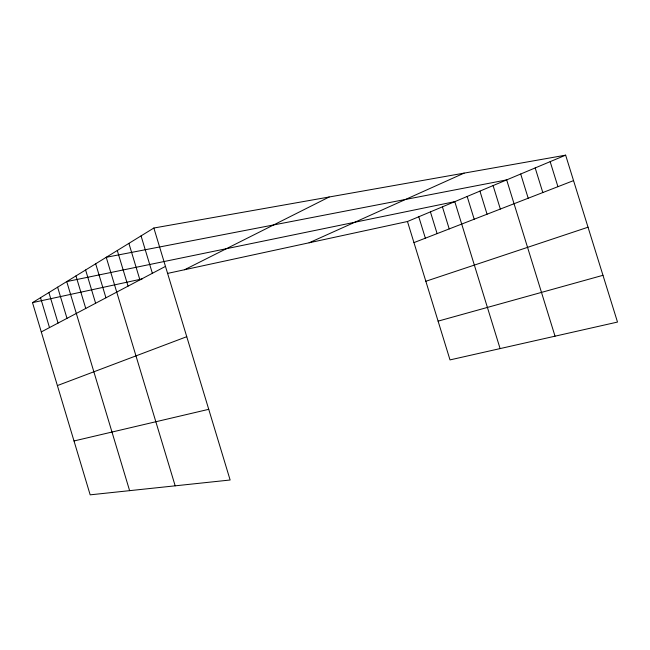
<?xml version="1.0" encoding="UTF-8"?>
<svg xmlns="http://www.w3.org/2000/svg" width="650" height="650" viewBox="0 0 650 650"><rect width="100%" height="100%" fill="white"/><g stroke="black" fill="none" stroke-linecap="round" stroke-linejoin="round"><path stroke-width="0.97" d="M153.855 228.02L230.132 480.001L90.171 494.837L32.5 302.632L153.855 228.02L565.638 155.163L617.5 322.067L450.011 359.905L407.469 221.504L565.638 155.163M41.291 331.923L165.474 266.386M184.584 269.726L329.176 196.999M309.124 242.783L464.124 173.119M413.961 242.613L573.552 180.611M57.387 385.58L186.753 336.692M425.839 281.263L588.031 227.207M438.1 321.141L602.972 275.308M74.011 440.968L208.739 409.321M32.5 302.632L142.244 278.891M167.472 273.431L407.469 221.504M550.16 161.655L557.928 186.68M535.186 167.936L542.815 192.546M520.699 174.013L528.198 198.226M555.035 336.18L506.675 179.896L106.234 257.294L175.175 485.826M493.09 185.591L500.346 209.048M479.927 191.108L487.061 214.207M467.163 196.463L474.191 219.213M500.102 348.587L454.789 201.654L66.731 281.588L129.618 490.661M442.414 206.846L449.215 228.914M430.422 211.876L437.109 233.618M418.771 216.767L425.36 238.184M141.058 235.885L152.368 273.301M128.887 243.376L139.912 279.874M117.293 250.502L128.05 286.138M95.68 263.786L105.942 297.806M85.605 269.986L95.623 303.249M75.961 275.909L85.759 308.457M57.623 287.186L66.991 318.362M48.896 292.549L58.061 323.074M40.528 297.692L49.506 327.592"/></g></svg>
